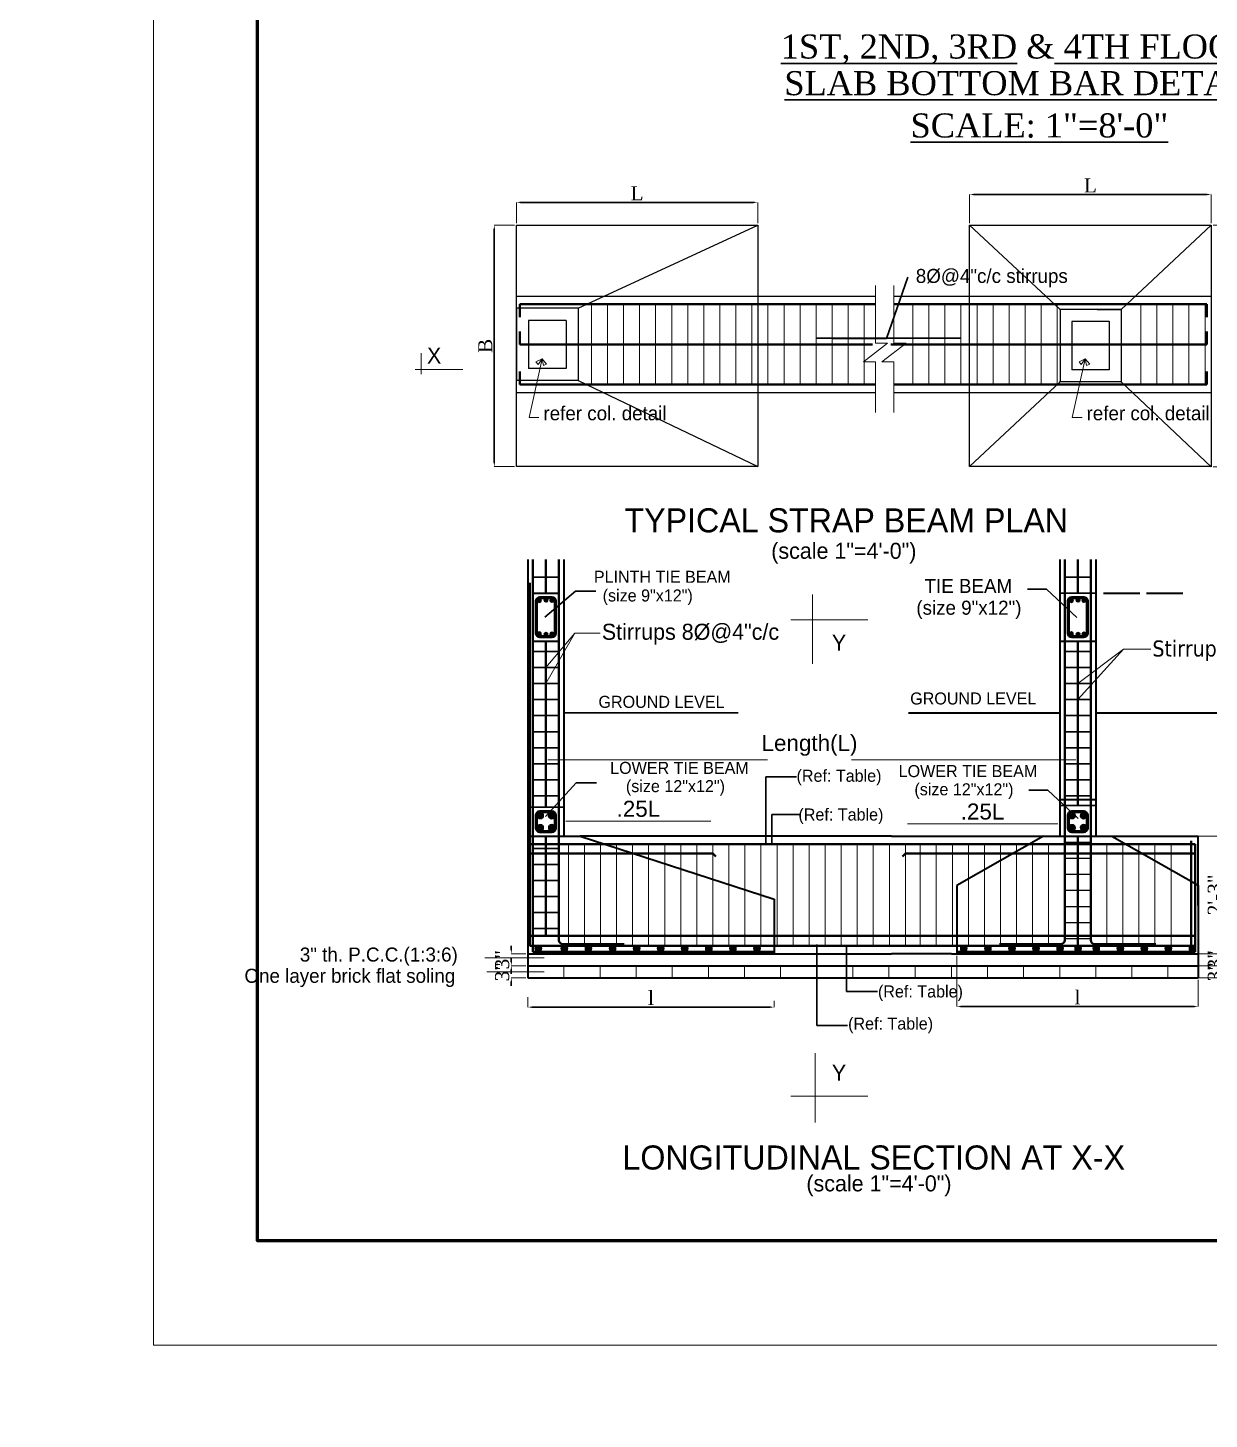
# Model space of a CAD drawing. Header units: inches. Extents: x -12071822 to 12321209, y -1222525 to 1319227.
# Drawn here: x 124303 to 124892, y 48039 to 48732 of the extents above; entities that cross this region are included whole.
import ezdxf
from ezdxf.enums import TextEntityAlignment as Align

# ---------------------------------------------------------------- set-up
doc = ezdxf.new("R2010")
doc.units = ezdxf.units.IN
doc.header["$MEASUREMENT"] = 0
doc.header["$PDMODE"] = 35
doc.linetypes.add('ACAD_ISO04W100', pattern=[30, 24, -3, 0, -3])
for name, color, linetype, lineweight in [('BORDER', 7, 'Continuous', 60), ('cl', 4, 'ACAD_ISO04W100', 15), ('DIM', 6, 'Continuous', 9), ('DIMENTION', 140, 'Continuous', 0), ('dimentions', 5, 'Continuous', 9), ('Hatch', 9, 'Continuous', 9), ('OUTLINE', 1, 'Continuous', 25), ('REINFORCEMENT', 2, 'Continuous', 40), ('TEXT', 255, 'Continuous', 35), ('tiles', 30, 'Continuous', 5), ('TXT', 114, 'Continuous', 13), ('WALL', 1, 'Continuous', 30), ('Window', 3, 'Continuous', 0), ('Windows', 151, 'Continuous', 15)]:
    doc.layers.add(name, color=color, linetype=linetype, lineweight=lineweight)
doc.layers.add('hatch2', color=1, linetype='Continuous')
doc.styles.add('CEN', font='GOTHIC.TTF')
doc.styles.add('ordinary', font='times.ttf')
doc.styles.add('S-111', font='tahoma.ttf', dxfattribs={"height": 8})
doc.styles.add('SEN', font='GOTHIC.TTF')
doc.styles.get("Standard").update_dxf_attribs({"font": 'arial.ttf'})
doc.styles.add('Text', font='GOTHIC.TTF', dxfattribs={"height": 6})
doc.styles.add('TEXT-4', font='times.ttf', dxfattribs={"height": 7})
doc.dimstyles.new('DIM-4', dxfattribs={"dimtxt": 4, "dimasz": 2, "dimexe": 0, "dimexo": 1, "dimgap": 1, "dimtad": 1, "dimdec": 0, "dimlfac": 0.5, "dimzin": 3, "dimdsep": 46, "dimlunit": 4, "dimtxsty": 'TEXT-4', "dimcen": 0.09, "dimadec": 0, "dimazin": 0, "dimtfac": 1, "dimtdec": 0, "dimtix": 1, "dimtofl": 0, "dimtmove": 2, "dimatfit": 2, "dimfxl": 1, "dimtolj": 1, "dimtzin": 0, "dimlwe": 5, "dimarcsym": 0})
doc.dimstyles.new('my dimension', dxfattribs={"dimtxt": 8, "dimasz": 1, "dimexe": 6, "dimexo": 12, "dimgap": 2, "dimtad": 1, "dimdec": 0, "dimrnd": 1.38778e-17, "dimzin": 4, "dimdsep": 46, "dimlunit": 3, "dimtxsty": 'Standard', "dimblk": 'ARROW', "dimcen": 0, "dimse1": 1, "dimse2": 1, "dimclrd": 256, "dimclre": 256, "dimclrt": 256, "dimadec": 5, "dimazin": 0, "dimtfac": 1, "dimtdec": 0, "dimtix": 1, "dimtmove": 2, "dimatfit": 1, "dimfxl": 1, "dimtolj": 1, "dimtzin": 0, "dimlwd": -1, "dimlwe": -1, "dimarcsym": 0})

# ---------------------------------------------------------------- blocks, each defined once
blk = doc.blocks.new('*D863')
at = {"layer": 'Defpoints', "color": 0, "transparency": 16777216}
for p in [(880178.66, -15199.21), (880298.93, -15211.21), (880178.66, -15225.57)]:
    blk.add_point(p, dxfattribs=at)
at = {"layer": 'DIM', "color": 0, "lineweight": 5, "transparency": 16777216}
for p, q in [((880178.66, -15200.21), (880178.66, -15225.57)), ((880298.93, -15212.21), (880298.93, -15225.57))]:
    blk.add_line(p, q, dxfattribs=at)
at = {"layer": 'DIM', "color": 0, "lineweight": -2, "transparency": 16777216}
blk.add_line((880296.93, -15225.57), (880180.66, -15225.57), dxfattribs=at)
at = {"layer": 'DIM', "color": 0, "transparency": 16777216}
for points in [[(880180.66, -15225.23), (880180.66, -15225.9), (880178.66, -15225.57)], [(880296.93, -15225.23), (880296.93, -15225.9), (880298.93, -15225.57)]]:
    blk.add_solid(points, dxfattribs=at)
at = {"layer": 'DIM', "color": 0, "transparency": 16777216, "insert": (880238.79, -15220.98), "char_height": 7, "attachment_point": 5, "style": 'TEXT-4'}
blk.add_mtext('\\A1;l', dxfattribs=at)
blk = doc.blocks.new('*D864')
at = {"layer": 'Defpoints', "color": 0, "transparency": 16777216}
for p in [(879964.8, -15219.83), (880087.6, -15221.67), (879964.8, -15225.84)]:
    blk.add_point(p, dxfattribs=at)
at = {"layer": 'DIM', "color": 0, "lineweight": 5, "transparency": 16777216}
for p, q in [((879964.8, -15220.83), (879964.8, -15225.84)), ((880087.6, -15222.67), (880087.6, -15225.84))]:
    blk.add_line(p, q, dxfattribs=at)
at = {"layer": 'DIM', "color": 0, "lineweight": -2, "transparency": 16777216}
blk.add_line((880085.6, -15225.84), (879966.8, -15225.84), dxfattribs=at)
at = {"layer": 'DIM', "color": 0, "transparency": 16777216}
for points in [[(879966.8, -15225.5), (879966.8, -15226.17), (879964.8, -15225.84)], [(880085.6, -15225.5), (880085.6, -15226.17), (880087.6, -15225.84)]]:
    blk.add_solid(points, dxfattribs=at)
at = {"layer": 'DIM', "color": 0, "transparency": 16777216, "insert": (880026.2, -15221.25), "char_height": 7, "attachment_point": 5, "style": 'TEXT-4'}
blk.add_mtext('\\A1;l', dxfattribs=at)
blk = doc.blocks.new('*D865')
at = {"layer": 'Defpoints', "color": 0, "transparency": 16777216}
for p in [(879956.56, -15199.21), (879964.8, -15199.21), (879964.8, -15205.21)]:
    blk.add_point(p, dxfattribs=at)
at = {"layer": 'DIM', "color": 0, "lineweight": -2, "transparency": 16777216}
for p, q in [((879956.56, -15197.21), (879956.56, -15195.21)), ((879956.56, -15207.21), (879956.56, -15209.21))]:
    blk.add_line(p, q, dxfattribs=at)
at = {"layer": 'DIM', "color": 0, "lineweight": 5, "transparency": 16777216}
for p, q in [((879963.8, -15199.21), (879956.56, -15199.21)), ((879963.8, -15205.21), (879956.56, -15205.21))]:
    blk.add_line(p, q, dxfattribs=at)
at = {"layer": 'DIM', "color": 0, "transparency": 16777216}
for points in [[(879956.23, -15197.21), (879956.9, -15197.21), (879956.56, -15199.21)], [(879956.23, -15207.21), (879956.9, -15207.21), (879956.56, -15205.21)]]:
    blk.add_solid(points, dxfattribs=at)
at = {"layer": 'DIM', "color": 0, "transparency": 16777216, "insert": (879952, -15202.21), "char_height": 7, "attachment_point": 5, "rotation": 90, "style": 'TEXT-4'}
blk.add_mtext('\\A1;3"', dxfattribs=at)
blk = doc.blocks.new('*D866')
at = {"layer": 'Defpoints', "color": 0, "transparency": 16777216}
for p in [(879956.56, -15205.21), (879964.8, -15205.21), (879964.8, -15211.21)]:
    blk.add_point(p, dxfattribs=at)
at = {"layer": 'DIM', "color": 0, "lineweight": -2, "transparency": 16777216}
for p, q in [((879956.56, -15203.21), (879956.56, -15201.21)), ((879956.56, -15213.21), (879956.56, -15215.21))]:
    blk.add_line(p, q, dxfattribs=at)
at = {"layer": 'DIM', "color": 0, "lineweight": 5, "transparency": 16777216}
for p, q in [((879963.8, -15205.21), (879956.56, -15205.21)), ((879963.8, -15211.21), (879956.56, -15211.21))]:
    blk.add_line(p, q, dxfattribs=at)
at = {"layer": 'DIM', "color": 0, "transparency": 16777216}
for points in [[(879956.23, -15203.21), (879956.9, -15203.21), (879956.56, -15205.21)], [(879956.23, -15213.21), (879956.9, -15213.21), (879956.56, -15211.21)]]:
    blk.add_solid(points, dxfattribs=at)
at = {"layer": 'DIM', "color": 0, "transparency": 16777216, "insert": (879952, -15208.21), "char_height": 7, "attachment_point": 5, "rotation": 90, "style": 'TEXT-4'}
blk.add_mtext('\\A1;3"', dxfattribs=at)
blk = doc.blocks.new('*D867')
at = {"layer": 'Defpoints', "color": 0, "transparency": 16777216}
for p in [(880297.95, -15140.6), (880311.85, -15140.6), (880297.95, -15199.21)]:
    blk.add_point(p, dxfattribs=at)
at = {"layer": 'DIM', "color": 0, "lineweight": 5, "transparency": 16777216}
for p, q in [((880298.95, -15140.6), (880311.85, -15140.6)), ((880298.95, -15199.21), (880311.85, -15199.21))]:
    blk.add_line(p, q, dxfattribs=at)
at = {"layer": 'DIM', "color": 0, "lineweight": -2, "transparency": 16777216}
blk.add_line((880311.85, -15197.21), (880311.85, -15142.6), dxfattribs=at)
at = {"layer": 'DIM', "color": 0, "transparency": 16777216}
for points in [[(880311.51, -15142.6), (880312.18, -15142.6), (880311.85, -15140.6)], [(880311.51, -15197.21), (880312.18, -15197.21), (880311.85, -15199.21)]]:
    blk.add_solid(points, dxfattribs=at)
at = {"layer": 'DIM', "color": 0, "transparency": 16777216, "insert": (880307.29, -15169.9), "char_height": 7, "attachment_point": 5, "rotation": 90, "style": 'TEXT-4'}
blk.add_mtext('\\A1;2\'-3"', dxfattribs=at)
blk = doc.blocks.new('*D868')
at = {"layer": 'Defpoints', "color": 0, "transparency": 16777216}
for p in [(880297.95, -15199.21), (880311.85, -15199.21), (880297.95, -15205.21)]:
    blk.add_point(p, dxfattribs=at)
at = {"layer": 'DIM', "color": 0, "lineweight": -2, "transparency": 16777216}
for p, q in [((880311.85, -15197.21), (880311.85, -15195.21)), ((880311.85, -15207.21), (880311.85, -15209.21))]:
    blk.add_line(p, q, dxfattribs=at)
at = {"layer": 'DIM', "color": 0, "lineweight": 5, "transparency": 16777216}
for p, q in [((880298.95, -15199.21), (880311.85, -15199.21)), ((880298.95, -15205.21), (880311.85, -15205.21))]:
    blk.add_line(p, q, dxfattribs=at)
at = {"layer": 'DIM', "color": 0, "transparency": 16777216}
for points in [[(880311.51, -15197.21), (880312.18, -15197.21), (880311.85, -15199.21)], [(880311.51, -15207.21), (880312.18, -15207.21), (880311.85, -15205.21)]]:
    blk.add_solid(points, dxfattribs=at)
at = {"layer": 'DIM', "color": 0, "transparency": 16777216, "insert": (880307.29, -15202.21), "char_height": 7, "attachment_point": 5, "rotation": 90, "style": 'TEXT-4'}
blk.add_mtext('\\A1;3"', dxfattribs=at)
blk = doc.blocks.new('*D869')
at = {"layer": 'Defpoints', "color": 0, "transparency": 16777216}
for p in [(880297.95, -15205.21), (880311.85, -15205.21), (880297.95, -15211.21)]:
    blk.add_point(p, dxfattribs=at)
at = {"layer": 'DIM', "color": 0, "lineweight": -2, "transparency": 16777216}
for p, q in [((880311.85, -15203.21), (880311.85, -15201.21)), ((880311.85, -15213.21), (880311.85, -15215.21))]:
    blk.add_line(p, q, dxfattribs=at)
at = {"layer": 'DIM', "color": 0, "lineweight": 5, "transparency": 16777216}
for p, q in [((880298.95, -15205.21), (880311.85, -15205.21)), ((880298.95, -15211.21), (880311.85, -15211.21))]:
    blk.add_line(p, q, dxfattribs=at)
at = {"layer": 'DIM', "color": 0, "transparency": 16777216}
for points in [[(880311.51, -15203.21), (880312.18, -15203.21), (880311.85, -15205.21)], [(880311.51, -15213.21), (880312.18, -15213.21), (880311.85, -15211.21)]]:
    blk.add_solid(points, dxfattribs=at)
at = {"layer": 'DIM', "color": 0, "transparency": 16777216, "insert": (880307.29, -15208.21), "char_height": 7, "attachment_point": 5, "rotation": 90, "style": 'TEXT-4'}
blk.add_mtext('\\A1;3"', dxfattribs=at)
blk = doc.blocks.new('ARROW')
at = {"layer": 'Hatch'}
h = blk.add_hatch(color=256, dxfattribs=at)
h.dxf.hatch_style = 1
h.paths.add_polyline_path([(12191115.76, -1270860.08), (12191485.38, -1270660.08), (12191115.76, -1270660.08)])
for p, q in [((12191115.76, -1270860.08), (12191115.76, -1270060.08)), ((12191015.76, -1270160.08), (12196382.95, -1270160.08)), ((12191485.38, -1270660.08), (12190746.15, -1270660.08)), ((12190746.15, -1270660.08), (12191115.76, -1270860.08)), ((12191485.38, -1270660.08), (12191115.76, -1270860.08))]:
    blk.add_line(p, q, dxfattribs=at)
blk = doc.blocks.new('*D860')
at = {"layer": 'Defpoints', "color": 0, "transparency": 16777216}
for p in [(880238.93, -15102.55), (879973.8, -15140.6), (880238.93, -15140.6)]:
    blk.add_point(p, dxfattribs=at)
at = {"layer": 'dimentions', "transparency": 16777216}
for p, q in [((879974.8, -15102.55), (880084.2, -15102.55)), ((880237.93, -15102.55), (880126.22, -15102.55))]:
    blk.add_line(p, q, dxfattribs=at)
at = {"layer": 'dimentions', "transparency": 16777216, "rotation": 180}
blk.add_blockref('ARROW', (879973.8, -15102.55), dxfattribs=at)
at = {"layer": 'dimentions', "transparency": 16777216}
blk.add_blockref('ARROW', (880238.93, -15102.55), dxfattribs=at)
at = {"layer": 'dimentions', "transparency": 16777216, "insert": (880105.21, -15095.37), "char_height": 8, "attachment_point": 5}
blk.add_mtext('\\A1;Length(L)', dxfattribs=at)
blk = doc.blocks.new('*D861')
at = {"layer": 'cl', "linetype": 'Continuous', "transparency": 16777216}
blk.add_line((879983.8, -15133.1), (880056.02, -15133.1), dxfattribs=at)
at = {"layer": 'Defpoints', "color": 0, "linetype": 'Continuous', "transparency": 16777216}
for p in [(880057.02, -15133.1), (879982.8, -15140.6), (880057.02, -15149.27)]:
    blk.add_point(p, dxfattribs=at)
at = {"layer": 'cl', "linetype": 'Continuous', "transparency": 16777216, "rotation": 180}
blk.add_blockref('ARROW', (879982.8, -15133.1), dxfattribs=at)
at = {"layer": 'cl', "linetype": 'Continuous', "transparency": 16777216}
blk.add_blockref('ARROW', (880057.02, -15133.1), dxfattribs=at)
at = {"layer": 'cl', "linetype": 'Continuous', "lineweight": 30, "transparency": 16777216, "insert": (880019.91, -15127.02), "char_height": 8, "attachment_point": 5}
blk.add_mtext('\\A1;.25L', dxfattribs=at)
blk = doc.blocks.new('*D862')
at = {"layer": 'cl', "linetype": 'Continuous', "transparency": 16777216}
blk.add_line((880154.02, -15134.48), (880228.93, -15134.48), dxfattribs=at)
at = {"layer": 'Defpoints', "color": 0, "linetype": 'Continuous', "transparency": 16777216}
for p in [(880229.93, -15134.48), (880229.93, -15140.6), (880153.02, -15149.27)]:
    blk.add_point(p, dxfattribs=at)
at = {"layer": 'cl', "linetype": 'Continuous', "transparency": 16777216, "rotation": 180}
blk.add_blockref('ARROW', (880153.02, -15134.48), dxfattribs=at)
at = {"layer": 'cl', "linetype": 'Continuous', "transparency": 16777216}
blk.add_blockref('ARROW', (880229.93, -15134.48), dxfattribs=at)
at = {"layer": 'cl', "linetype": 'Continuous', "lineweight": 30, "transparency": 16777216, "insert": (880191.47, -15128.4), "char_height": 8, "attachment_point": 5}
blk.add_mtext('\\A1;.25L', dxfattribs=at)
blk = doc.blocks.new('*D709')
at = {"layer": 'Defpoints', "color": 0, "lineweight": 30, "transparency": 16777216}
for p in [(880275.83, -14779.13), (880275.83, -14794.4), (880396.31, -14794.4)]:
    blk.add_point(p, dxfattribs=at)
at = {"layer": 'DIM', "color": 0, "lineweight": 5, "transparency": 16777216}
for p, q in [((880275.83, -14793.4), (880275.83, -14779.13)), ((880396.31, -14793.4), (880396.31, -14779.13))]:
    blk.add_line(p, q, dxfattribs=at)
at = {"layer": 'DIM', "color": 0, "lineweight": -2, "transparency": 16777216}
blk.add_line((880394.31, -14779.13), (880277.83, -14779.13), dxfattribs=at)
at = {"layer": 'DIM', "color": 0, "lineweight": 30, "transparency": 16777216}
for points in [[(880277.83, -14778.8), (880277.83, -14779.46), (880275.83, -14779.13)], [(880394.31, -14778.8), (880394.31, -14779.46), (880396.31, -14779.13)]]:
    blk.add_solid(points, dxfattribs=at)
at = {"layer": 'DIM', "color": 0, "transparency": 16777216, "insert": (880336.07, -14774.63), "char_height": 7, "attachment_point": 5, "style": 'TEXT-4'}
blk.add_mtext('\\A1;L', dxfattribs=at)
blk = doc.blocks.new('*D710')
at = {"layer": 'Defpoints', "color": 0, "lineweight": 30, "transparency": 16777216}
for p in [(880396.31, -14794.4), (880396.31, -14914.82), (880412.62, -14914.82)]:
    blk.add_point(p, dxfattribs=at)
at = {"layer": 'DIM', "color": 0, "lineweight": 5, "transparency": 16777216}
for p, q in [((880397.31, -14794.4), (880412.62, -14794.4)), ((880397.31, -14914.82), (880412.62, -14914.82))]:
    blk.add_line(p, q, dxfattribs=at)
at = {"layer": 'DIM', "color": 0, "lineweight": -2, "transparency": 16777216}
blk.add_line((880412.62, -14796.4), (880412.62, -14912.82), dxfattribs=at)
at = {"layer": 'DIM', "color": 0, "lineweight": 30, "transparency": 16777216}
for points in [[(880412.29, -14796.4), (880412.95, -14796.4), (880412.62, -14794.4)], [(880412.29, -14912.82), (880412.95, -14912.82), (880412.62, -14914.82)]]:
    blk.add_solid(points, dxfattribs=at)
at = {"layer": 'DIM', "color": 0, "transparency": 16777216, "insert": (880408.12, -14854.61), "char_height": 7, "attachment_point": 5, "rotation": 90, "style": 'TEXT-4'}
blk.add_mtext('\\A1;B', dxfattribs=at)
blk = doc.blocks.new('*D711')
at = {"layer": 'Defpoints', "color": 0, "lineweight": 30, "transparency": 16777216}
for p in [(880049.97, -14783.06), (880049.97, -14794.4), (880170.19, -14794.4)]:
    blk.add_point(p, dxfattribs=at)
at = {"layer": 'DIM', "color": 0, "lineweight": 5, "transparency": 16777216}
for p, q in [((880049.97, -14793.4), (880049.97, -14783.06)), ((880170.19, -14793.4), (880170.19, -14783.06))]:
    blk.add_line(p, q, dxfattribs=at)
at = {"layer": 'DIM', "color": 0, "lineweight": -2, "transparency": 16777216}
blk.add_line((880168.19, -14783.06), (880051.97, -14783.06), dxfattribs=at)
at = {"layer": 'DIM', "color": 0, "lineweight": 30, "transparency": 16777216}
for points in [[(880051.97, -14782.73), (880051.97, -14783.4), (880049.97, -14783.06)], [(880168.19, -14782.73), (880168.19, -14783.4), (880170.19, -14783.06)]]:
    blk.add_solid(points, dxfattribs=at)
at = {"layer": 'DIM', "color": 0, "transparency": 16777216, "insert": (880110.08, -14778.56), "char_height": 7, "attachment_point": 5, "style": 'TEXT-4'}
blk.add_mtext('\\A1;L', dxfattribs=at)
blk = doc.blocks.new('*D712')
at = {"layer": 'Defpoints', "color": 0, "lineweight": 30, "transparency": 16777216}
for p in [(880049.97, -14794.4), (880038.89, -14914.8), (880049.97, -14914.8)]:
    blk.add_point(p, dxfattribs=at)
at = {"layer": 'DIM', "color": 0, "lineweight": 5, "transparency": 16777216}
for p, q in [((880048.97, -14794.4), (880038.89, -14794.4)), ((880048.97, -14914.8), (880038.89, -14914.8))]:
    blk.add_line(p, q, dxfattribs=at)
at = {"layer": 'DIM', "color": 0, "lineweight": -2, "transparency": 16777216}
blk.add_line((880038.89, -14796.4), (880038.89, -14912.8), dxfattribs=at)
at = {"layer": 'DIM', "color": 0, "lineweight": 30, "transparency": 16777216}
for points in [[(880038.56, -14796.4), (880039.22, -14796.4), (880038.89, -14794.4)], [(880038.56, -14912.8), (880039.22, -14912.8), (880038.89, -14914.8)]]:
    blk.add_solid(points, dxfattribs=at)
at = {"layer": 'DIM', "color": 0, "transparency": 16777216, "insert": (880034.39, -14854.6), "char_height": 7, "attachment_point": 5, "rotation": 90, "style": 'TEXT-4'}
blk.add_mtext('\\A1;B', dxfattribs=at)
blk = doc.blocks.new('REIURETT')
at = {"layer": 'DIMENTION'}
for points in [[(879972.47, -15130.4, 1), (879969.47, -15130.4, 1)], [(879975.16, -15130.44, 1), (879978.16, -15130.44, 1)], [(880237.59, -15130.4, 1), (880234.59, -15130.4, 1)], [(880240.29, -15130.44, 1), (880243.29, -15130.44, 1)], [(879969.47, -15136.42, 1), (879972.47, -15136.42, 1)], [(879975.22, -15136.35, 1), (879978.22, -15136.35, 1)], [(880234.59, -15136.42, 1), (880237.59, -15136.42, 1)], [(880240.34, -15136.35, 1), (880243.34, -15136.35, 1)], [(879968.52, -15196.73, 1), (879971.52, -15196.73, 1)], [(879981.52, -15196.73, 1), (879984.52, -15196.73, 1)], [(879993.52, -15196.73, 1), (879996.52, -15196.73, 1)], [(880008.56, -15196.69, 0.339525), (880007.42, -15195.21), (880006.62, -15195.21, 0.339525), (880005.48, -15196.69, 0.359682), (880006.73, -15198.21), (880007.31, -15198.21, 0.359682)], [(880020.56, -15196.69, 0.339525), (880019.42, -15195.21), (880018.62, -15195.21, 0.339525), (880017.48, -15196.69, 0.359682), (880018.73, -15198.21), (880019.31, -15198.21, 0.359682)], [(880032.56, -15196.69, 0.339525), (880031.42, -15195.21), (880030.62, -15195.21, 0.339525), (880029.48, -15196.69, 0.359682), (880030.73, -15198.21), (880031.31, -15198.21, 0.359682)], [(880044.56, -15196.69, 0.339525), (880043.42, -15195.21), (880042.62, -15195.21, 0.339525), (880041.48, -15196.69, 0.359682), (880042.73, -15198.21), (880043.31, -15198.21, 0.359682)], [(880056.56, -15196.69, 0.339525), (880055.42, -15195.21), (880054.62, -15195.21, 0.339525), (880053.48, -15196.69, 0.359682), (880054.73, -15198.21), (880055.31, -15198.21, 0.359682)], [(880068.56, -15196.69, 0.339525), (880067.42, -15195.21), (880066.62, -15195.21, 0.339525), (880065.48, -15196.69, 0.359682), (880066.73, -15198.21), (880067.31, -15198.21, 0.359682)], [(880080.56, -15196.69, 0.339525), (880079.42, -15195.21), (880078.62, -15195.21, 0.339525), (880077.48, -15196.69, 0.359682), (880078.73, -15198.21), (880079.31, -15198.21, 0.359682)], [(880183.68, -15196.69, 0.339525), (880182.54, -15195.21), (880181.74, -15195.21, 0.339525), (880180.6, -15196.69, 0.359682), (880181.85, -15198.21), (880182.43, -15198.21, 0.359682)], [(880195.68, -15196.69, 0.339525), (880194.54, -15195.21), (880193.74, -15195.21, 0.339525), (880192.6, -15196.69, 0.359682), (880193.85, -15198.21), (880194.43, -15198.21, 0.359682)], [(880207.68, -15196.69, 0.339525), (880206.54, -15195.21), (880205.74, -15195.21, 0.339525), (880204.6, -15196.69, 0.359682), (880205.85, -15198.21), (880206.43, -15198.21, 0.359682)], [(880219.68, -15196.69, 0.339525), (880218.54, -15195.21), (880217.74, -15195.21, 0.339525), (880216.6, -15196.69, 0.359682), (880217.85, -15198.21), (880218.43, -15198.21, 0.359682)], [(880231.68, -15196.69, 0.339525), (880230.54, -15195.21), (880229.74, -15195.21, 0.339525), (880228.6, -15196.69, 0.359682), (880229.85, -15198.21), (880230.43, -15198.21, 0.359682)], [(880240.68, -15196.69, 0.339525), (880239.54, -15195.21), (880238.74, -15195.21, 0.339525), (880237.6, -15196.69, 0.359682), (880238.85, -15198.21), (880239.43, -15198.21, 0.359682)], [(880249.68, -15196.69, 0.339525), (880248.54, -15195.21), (880247.74, -15195.21, 0.339525), (880246.6, -15196.69, 0.359682), (880247.85, -15198.21), (880248.43, -15198.21, 0.359682)], [(880261.68, -15196.69, 0.339525), (880260.54, -15195.21), (880259.74, -15195.21, 0.339525), (880258.6, -15196.69, 0.359682), (880259.85, -15198.21), (880260.43, -15198.21, 0.359682)], [(880273.68, -15196.69, 0.339525), (880272.54, -15195.21), (880271.74, -15195.21, 0.339525), (880270.6, -15196.69, 0.359682), (880271.85, -15198.21), (880272.43, -15198.21, 0.359682)], [(880285.68, -15196.69, 0.339525), (880284.54, -15195.21), (880283.74, -15195.21, 0.339525), (880282.6, -15196.69, 0.359682), (880283.85, -15198.21), (880284.43, -15198.21, 0.359682)], [(880297.68, -15196.69, 0.339525), (880296.54, -15195.21), (880295.74, -15195.21, 0.339525), (880294.6, -15196.69, 0.359682), (880295.85, -15198.21), (880296.43, -15198.21, 0.359682)]]:
    blk.add_hatch(color=256, dxfattribs=at).paths.add_polyline_path(points)
at = {"layer": 'dimentions'}
for points in [[(879974.75, -15022.94, 1), (879972.95, -15022.94, 1)], [(879977.69, -15023.1, 1), (879975.89, -15023.1, 1)], [(880240, -15022.94, 1), (880238.2, -15022.94, 1)], [(880242.94, -15023.1, 1), (880241.14, -15023.1, 1)], [(879971.42, -15023.23, 1), (879969.62, -15023.23, 1)], [(880236.67, -15023.23, 1), (880234.87, -15023.23, 1)], [(879971.42, -15039.71, -1), (879969.62, -15039.71, -1)], [(879974.75, -15040.01, -1), (879972.95, -15040.01, -1)], [(879977.69, -15039.85, -1), (879975.89, -15039.85, -1)], [(880236.67, -15039.71, -1), (880234.87, -15039.71, -1)], [(880240, -15040.01, -1), (880238.2, -15040.01, -1)], [(880242.94, -15039.85, -1), (880241.14, -15039.85, -1)]]:
    blk.add_hatch(color=256, dxfattribs=at).paths.add_polyline_path(points)
at = {"layer": 'DIM'}
for p, q in [((880106.74, -15054.66), (880106.74, -15020.09)), ((880095.85, -15032.82), (880134.35, -15032.82)), ((879973.8, -15064.55), (879988.3, -15039.47)), ((879973.8, -15056.55), (879988.3, -15039.47)), ((880000.84, -15039.47), (879988.3, -15039.47)), ((880238.93, -15072.55), (880261.81, -15047.47)), ((880238.93, -15064.55), (880261.81, -15047.47)), ((880275.3, -15047.47), (880261.81, -15047.47)), ((879943.41, -15201.25), (879972.92, -15201.25)), ((879944.27, -15208.21), (879972.92, -15208.21)), ((880107.96, -15248.73), (880107.96, -15283.3)), ((880095.85, -15270.27), (880134.35, -15270.27))]:
    blk.add_line(p, q, dxfattribs=at)
at = {"layer": 'DIM', "color": 1}
for p, q in [((879982.8, -15205.21), (879982.8, -15211.21)), ((880000.8, -15205.21), (880000.8, -15211.21)), ((880018.8, -15205.21), (880018.8, -15211.21)), ((880036.8, -15205.21), (880036.8, -15211.21)), ((880054.8, -15205.21), (880054.8, -15211.21)), ((880072.8, -15205.21), (880072.8, -15211.21)), ((880090.8, -15205.21), (880090.8, -15211.21)), ((880108.8, -15205.21), (880108.8, -15211.21)), ((880126.8, -15205.21), (880126.8, -15211.21)), ((880144.8, -15205.21), (880144.8, -15211.21)), ((880157.93, -15205.21), (880157.93, -15211.21)), ((880175.93, -15205.21), (880175.93, -15211.21)), ((880193.93, -15205.21), (880193.93, -15211.21)), ((880211.93, -15205.21), (880211.93, -15211.21)), ((880229.93, -15205.21), (880229.93, -15211.21)), ((880247.93, -15205.21), (880247.93, -15211.21)), ((880265.93, -15205.21), (880265.93, -15211.21)), ((880283.93, -15205.21), (880283.93, -15211.21))]:
    blk.add_line(p, q, dxfattribs=at)
at = {"layer": 'dimentions'}
blk.add_line((880226.99, -15140.6), (880250.99, -15140.6), dxfattribs=at)
at = {"layer": 'OUTLINE', "lineweight": -2}
for p, q in [((879967.3, -15011.47), (879980.3, -15011.47)), ((880232.43, -15011.47), (880245.43, -15011.47)), ((879967.3, -15048.55), (879980.3, -15048.55)), ((880232.43, -15048.55), (880245.43, -15048.55)), ((879967.3, -15056.55), (879980.3, -15056.55)), ((879967.3, -15056.55), (879980.3, -15056.55)), ((880232.43, -15056.55), (880245.43, -15056.55)), ((880232.43, -15056.55), (880245.43, -15056.55)), ((879967.3, -15064.55), (879980.3, -15064.55)), ((880232.43, -15064.55), (880245.43, -15064.55)), ((879967.3, -15072.55), (879980.3, -15072.55)), ((880232.43, -15072.55), (880245.43, -15072.55)), ((879967.3, -15080.55), (879980.3, -15080.55)), ((880232.43, -15080.55), (880245.43, -15080.55)), ((879967.3, -15088.55), (879980.3, -15088.55)), ((880232.43, -15088.55), (880245.43, -15088.55)), ((879967.3, -15096.55), (879980.3, -15096.55)), ((880232.43, -15096.55), (880245.43, -15096.55)), ((879967.3, -15104.55), (879980.3, -15104.55)), ((880232.43, -15104.55), (880245.43, -15104.55)), ((879967.3, -15112.55), (879980.3, -15112.55)), ((880232.43, -15112.55), (880245.43, -15112.55)), ((879967.3, -15120.55), (879980.3, -15120.55)), ((880232.43, -15120.55), (880245.43, -15120.55)), ((879967.3, -15146.73), (879980.3, -15146.73)), ((879967.3, -15154.73), (879980.3, -15154.73)), ((879967.3, -15162.73), (879980.3, -15162.73)), ((879967.3, -15170.73), (879980.3, -15170.73)), ((879967.3, -15178.73), (879980.3, -15178.73)), ((879967.3, -15186.73), (879980.3, -15186.73))]:
    blk.add_line(p, q, dxfattribs=at)
at = {"layer": 'OUTLINE'}
for p, q in [((880232.43, -15143.62), (880245.43, -15143.62)), ((880232.43, -15143.62), (880245.43, -15143.62)), ((880232.43, -15151.62), (880245.43, -15151.62)), ((880232.43, -15159.62), (880245.43, -15159.62)), ((880232.43, -15167.62), (880245.43, -15167.62)), ((880232.43, -15175.62), (880245.43, -15175.62)), ((880232.43, -15183.62), (880245.43, -15183.62)), ((880232.43, -15191.62), (880245.43, -15191.62))]:
    blk.add_line(p, q, dxfattribs=at)
at = {"layer": 'REINFORCEMENT', "color": 7}
for p, q in [((879967.3, -15002.64), (879967.3, -15127.47)), ((879973.8, -15002.64), (879973.8, -15019.47)), ((879980.3, -15002.64), (879980.3, -15127.47)), ((880232.43, -15002.64), (880232.43, -15043.47)), ((880238.93, -15002.64), (880238.93, -15019.47)), ((880245.43, -15002.64), (880245.43, -15043.47)), ((879965.8, -15014.37), (879965.8, -15195.21)), ((879970.8, -15021.47), (879976.8, -15021.47)), ((879971.3, -15021.97), (879976.3, -15021.97)), ((880235.93, -15021.47), (880241.93, -15021.47)), ((880236.43, -15021.97), (880241.43, -15021.97)), ((879968.8, -15023.47), (879968.8, -15039.47)), ((879969.3, -15023.97), (879969.3, -15038.97)), ((879978.3, -15023.97), (879978.3, -15038.97)), ((879978.8, -15023.47), (879978.8, -15039.47)), ((880233.93, -15023.47), (880233.93, -15039.47)), ((880234.43, -15023.97), (880234.43, -15038.97)), ((880243.43, -15023.97), (880243.43, -15038.97)), ((880243.93, -15023.47), (880243.93, -15039.47)), ((879970.8, -15041.47), (879976.8, -15041.47)), ((879971.3, -15040.97), (879976.3, -15040.97)), ((880235.93, -15041.47), (880241.93, -15041.47)), ((880236.43, -15040.97), (880241.43, -15040.97)), ((879973.8, -15043.47), (879973.8, -15126.19)), ((880232.43, -15043.47), (880232.43, -15127.47)), ((880238.93, -15043.47), (880238.93, -15125.42)), ((880245.43, -15043.47), (880245.43, -15127.47)), ((879967.3, -15127.47), (879967.3, -15198.21)), ((879968.8, -15130.19), (879968.8, -15136.6)), ((879969.3, -15130.69), (879969.3, -15136.1)), ((879970.8, -15128.19), (879976.8, -15128.19)), ((879971.3, -15128.69), (879976.3, -15128.69)), ((879978.3, -15130.69), (879978.3, -15136.1)), ((879978.8, -15130.19), (879978.8, -15136.6)), ((879980.3, -15127.47), (879980.3, -15192.46)), ((880232.43, -15127.47), (880232.43, -15192.46)), ((880233.93, -15130.19), (880233.93, -15136.6)), ((880234.43, -15130.69), (880234.43, -15136.1)), ((880235.93, -15128.19), (880241.93, -15128.19)), ((880236.43, -15128.69), (880241.43, -15128.69)), ((880243.43, -15130.69), (880243.43, -15136.1)), ((880243.93, -15130.19), (880243.93, -15136.6)), ((880245.43, -15127.47), (880245.43, -15192.46)), ((879970.8, -15138.6), (879976.8, -15138.6)), ((879971.3, -15138.1), (879976.3, -15138.1)), ((880235.93, -15138.6), (880241.93, -15138.6)), ((880236.43, -15138.1), (880241.43, -15138.1)), ((880146.16, -15144.6), (879965.8, -15144.6)), ((879973.8, -15140.6), (879973.8, -15190.3)), ((880297.43, -15144.6), (880146.16, -15144.6)), ((880238.99, -15140.6), (880238.93, -15195.21)), ((880295.43, -15143.02), (880295.43, -15195.21)), ((880297.43, -15144.6), (880297.43, -15195.21)), ((880057.02, -15149.27), (879965.8, -15149.27)), ((880057.02, -15149.27), (880058.44, -15150.68)), ((880153.02, -15149.27), (880151.61, -15150.68)), ((880297.43, -15149.27), (880153.02, -15149.27)), ((880057.02, -15190.3), (879965.8, -15190.3)), ((880146.16, -15195.21), (879965.8, -15195.21)), ((879982.3, -15194.46), (880012.8, -15194.46)), ((880297.43, -15190.3), (880057.02, -15190.3)), ((880297.43, -15195.21), (880146.16, -15195.21)), ((880199.93, -15194.46), (880230.43, -15194.46)), ((880247.43, -15194.46), (880277.93, -15194.46)), ((880297.5, -15192.21), (880297.5, -15198.21)), ((879967.3, -15198.21), (880087.6, -15198.21)), ((880178.66, -15198.21), (880297.43, -15198.21))]:
    blk.add_line(p, q, dxfattribs=at)
for centre, radius, start, end in [((879970.89, -15023.56), 2.09, 92.37709, 177.62291), ((879971.22, -15023.89), 1.92, 87.43861, 182.56139), ((879976.3, -15023.97), 2, 0, 90), ((879976.8, -15023.47), 2, 0, 90), ((880235.93, -15023.47), 2, 90, 180), ((880236.43, -15023.97), 2, 90, 180), ((880241.43, -15023.97), 2, 0, 90), ((880241.93, -15023.47), 2, 0, 90), ((879970.8, -15039.47), 2, 180, 270), ((879971.3, -15038.97), 2, 180, 270), ((879976.3, -15038.97), 2, 270, 0), ((879976.8, -15039.47), 2, 270, 0), ((880235.93, -15039.47), 2, 180, 270), ((880236.43, -15038.97), 2, 180, 270), ((880241.43, -15038.97), 2, 270, 0), ((880241.93, -15039.47), 2, 270, 0), ((879970.8, -15130.19), 2, 90, 180), ((879971.3, -15130.69), 2, 90, 180), ((879976.3, -15130.69), 2, 0, 90), ((879976.8, -15130.19), 2, 0, 90), ((880235.93, -15130.19), 2, 90, 180), ((880236.43, -15130.69), 2, 90, 180), ((880241.43, -15130.69), 2, 0, 90), ((880241.93, -15130.19), 2, 0, 90), ((879970.8, -15136.6), 2, 180, 270), ((879971.3, -15136.1), 2, 180, 270), ((879976.3, -15136.1), 2, 270, 0), ((879976.8, -15136.6), 2, 270, 0), ((880235.93, -15136.6), 2, 180, 270), ((880236.43, -15136.1), 2, 180, 270), ((880241.43, -15136.1), 2, 270, 0), ((880241.93, -15136.6), 2, 270, 0), ((879982.3, -15192.46), 2, 180, 270), ((880230.43, -15192.46), 2, 270, 0), ((880247.43, -15192.46), 2, 180, 270)]:
    blk.add_arc(centre, radius, start, end, dxfattribs=at)
at = {"layer": 'TEXT'}
for p, q in [((879964.8, -15002.64), (879964.8, -15211.21)), ((879982.8, -15002.64), (879982.8, -15140.6)), ((880229.93, -15002.64), (880229.93, -15140.6)), ((880247.93, -15002.64), (880247.93, -15140.6)), ((879966.8, -15019.47), (879980.8, -15019.47)), ((880251.82, -15019.47), (880269.82, -15019.47)), ((880273.25, -15019.47), (880291.25, -15019.47)), ((879966.8, -15043.47), (879980.8, -15043.47)), ((880229.93, -15043.47), (880247.93, -15043.47)), ((880154.61, -15079.21), (880229.93, -15079.21)), ((880247.93, -15079.21), (880329.3, -15079.21)), ((880229.93, -15122.4), (880247.93, -15122.4)), ((879964.8, -15140.6), (879982.8, -15140.6)), ((879982.8, -15140.6), (879990.8, -15140.6)), ((880146.16, -15140.6), (879990.8, -15140.6)), ((879990.8, -15140.6), (880087.6, -15172.07)), ((880146.16, -15140.6), (880298.93, -15140.6)), ((880221.93, -15140.6), (880178.66, -15165.21)), ((880229.93, -15140.6), (880247.93, -15140.6)), ((880255.93, -15140.6), (880298.93, -15165.05)), ((880298.93, -15175.21), (880298.93, -15140.6)), ((880178.66, -15165.21), (880178.66, -15199.21)), ((880298.93, -15165.21), (880298.93, -15211.21)), ((880087.6, -15172.07), (880087.6, -15199.21)), ((879964.8, -15199.21), (880090.8, -15199.21)), ((880090.8, -15199.21), (880146.16, -15199.21)), ((880175.93, -15199.21), (880146.16, -15199.21)), ((880175.93, -15199.21), (880298.93, -15199.21)), ((879964.8, -15205.21), (880146.16, -15205.21)), ((879964.8, -15205.21), (879964.8, -15211.21)), ((880146.16, -15205.21), (880298.93, -15205.21)), ((879964.8, -15211.21), (880146.16, -15211.21)), ((880146.16, -15211.21), (880298.93, -15211.21))]:
    blk.add_line(p, q, dxfattribs=at)
at = {"layer": 'tiles'}
for p, q in [((879985.02, -15195.21), (879985.02, -15144.6)), ((879993.02, -15195.21), (879993.02, -15144.6)), ((880001.02, -15195.21), (880001.02, -15144.6)), ((880009.02, -15195.21), (880009.02, -15144.6)), ((880017.02, -15195.21), (880017.02, -15144.6)), ((880025.02, -15195.21), (880025.02, -15144.6)), ((880033.02, -15195.21), (880033.02, -15144.6)), ((880041.02, -15195.21), (880041.02, -15144.6)), ((880049.02, -15195.21), (880049.02, -15144.6)), ((880057.02, -15195.21), (880057.02, -15144.6)), ((880065.02, -15195.21), (880065.02, -15144.6)), ((880073.02, -15195.21), (880073.02, -15144.6)), ((880081.02, -15195.21), (880081.02, -15144.6)), ((880089.02, -15195.21), (880089.02, -15144.6)), ((880097.02, -15195.21), (880097.02, -15144.6)), ((880105.02, -15195.21), (880105.02, -15144.6)), ((880113.02, -15195.21), (880113.02, -15144.6)), ((880121.02, -15195.21), (880121.02, -15144.6)), ((880129.02, -15195.21), (880129.02, -15144.6)), ((880137.02, -15195.21), (880137.02, -15144.6)), ((880145.02, -15195.21), (880145.02, -15144.6)), ((880153.02, -15195.21), (880153.02, -15144.6)), ((880160.43, -15195.21), (880160.43, -15144.6)), ((880160.43, -15195.21), (880160.43, -15144.6)), ((880168.43, -15195.21), (880168.43, -15144.6)), ((880176.43, -15195.21), (880176.43, -15144.6)), ((880184.43, -15195.21), (880184.43, -15144.6)), ((880192.43, -15195.21), (880192.43, -15144.6)), ((880200.43, -15195.21), (880200.43, -15144.6)), ((880208.43, -15195.21), (880208.43, -15144.6)), ((880216.43, -15195.21), (880216.43, -15144.6)), ((880224.43, -15195.21), (880224.43, -15144.6)), ((880253.43, -15195.21), (880253.43, -15144.6)), ((880261.43, -15195.21), (880261.43, -15144.6)), ((880269.43, -15195.21), (880269.43, -15144.6)), ((880277.43, -15195.21), (880277.43, -15144.6)), ((880285.43, -15195.21), (880285.43, -15144.6))]:
    blk.add_line(p, q, dxfattribs=at)
at = {"layer": 'TXT', "lineweight": 30}
blk.add_line((879982.8, -15079.21), (880069.67, -15079.21), dxfattribs=at)
at = {"layer": 'WALL', "lineweight": -2}
for p, q in [((879966.8, -15019.47), (879980.8, -15019.47)), ((880229.93, -15019.47), (880247.93, -15019.47)), ((879966.8, -15043.47), (879980.8, -15043.47)), ((880229.93, -15043.47), (880247.93, -15043.47)), ((879964.8, -15126.19), (879982.8, -15126.19)), ((880229.93, -15125.42), (880247.93, -15125.42)), ((879964.8, -15140.6), (880255.93, -15140.6)), ((879964.8, -15140.6), (879982.8, -15140.6)), ((880229.93, -15140.6), (880247.93, -15140.6))]:
    blk.add_line(p, q, dxfattribs=at)
for centre, radius in [((879973.85, -15022.94), 0.9), ((879976.79, -15023.1), 0.9), ((880239.1, -15022.94), 0.9), ((880242.04, -15023.1), 0.9), ((879970.52, -15023.23), 0.9), ((880235.77, -15023.23), 0.9), ((879970.52, -15039.71), 0.9), ((879973.85, -15040.01), 0.9), ((879976.79, -15039.85), 0.9), ((880235.77, -15039.71), 0.9), ((880239.1, -15040.01), 0.9), ((880242.04, -15039.85), 0.9), ((879970.97, -15130.4), 1.5), ((879976.66, -15130.44), 1.5), ((880236.09, -15130.4), 1.5), ((880241.79, -15130.44), 1.5), ((879970.97, -15136.42), 1.5), ((879976.72, -15136.35), 1.5), ((880236.09, -15136.42), 1.5), ((880241.84, -15136.35), 1.5), ((879970.02, -15196.69), 1.54), ((879983.02, -15196.69), 1.54), ((879995.02, -15196.69), 1.54), ((880007.02, -15196.69), 1.54), ((880019.02, -15196.69), 1.54), ((880031.02, -15196.69), 1.54), ((880043.02, -15196.69), 1.54), ((880055.02, -15196.69), 1.54), ((880067.02, -15196.69), 1.54), ((880079.02, -15196.69), 1.54), ((880182.14, -15196.69), 1.54), ((880194.14, -15196.69), 1.54), ((880206.14, -15196.69), 1.54), ((880218.14, -15196.69), 1.54), ((880230.14, -15196.69), 1.54), ((880239.14, -15196.69), 1.54), ((880248.14, -15196.69), 1.54), ((880260.14, -15196.69), 1.54), ((880272.14, -15196.69), 1.54), ((880284.14, -15196.69), 1.54), ((880296.14, -15196.69), 1.54)]:
    blk.add_circle(centre, radius, dxfattribs=at)
at = {"layer": 'TEXT', "ltscale": 0.5, "style": 'CEN'}
for s, p in [('PLINTH TIE BEAM', (879997.7, -15014.34)), ('(size 9"x12")', (880002.09, -15023.64)), ('GROUND LEVEL', (880000, -15076.67)), ('LOWER TIE BEAM', (880005.83, -15109.59)), ('LOWER TIE BEAM', (880149.66, -15111.19)), ('(size 12"x12")', (880013.68, -15118.67)), ('(size 12"x12")', (880157.51, -15120.26))]:
    blk.add_text(s, height=6, dxfattribs=at).set_placement(p)
at = {"layer": 'TEXT'}
for s, height, style, p in [('TIE BEAM', 7, 'Text', (880162.56, -15019.42)), ('(size 9"x12")', 7, 'Text', (880158.47, -15030.24)), ('Stirrups 8%%C@4"c/c', 8, 'Text', (880001.69, -15042.73)), ('Y', 8, 'Text', (880116.36, -15048.17)), ('GROUND LEVEL', 6, 'Text', (880155.41, -15074.99)), ('(Ref: Table)', 6, 'SEN', (880098.74, -15113.51)), ('(Ref: Table)', 6, 'SEN', (880099.7, -15132.83)), ('3" th. P.C.C.(1:3:6) ', 7, 'Text', (879851.12, -15203.13)), ('One layer brick flat soling', 7, 'Text', (879823.52, -15213.72)), ('(Ref: Table)', 6, 'SEN', (880139.34, -15221.04)), ('(Ref: Table)', 6, 'SEN', (880124.46, -15237.05)), ('Y', 8, 'Text', (880116.36, -15262.53)), ('LONGITUDINAL SECTION AT X-X', 12, 'Text', (880011.97, -15306.79)), ('(scale 1"=4\'-0")', 8, 'Text', (880103.65, -15317.69))]:
    blk.add_text(s, height=height, dxfattribs=dict(at, style=style)).set_placement(p)
at = {"layer": 'TEXT', "ltscale": 50, "style": 'S-111'}
blk.add_text('Stirrups 4" c/c', height=8, dxfattribs=at).set_placement((880276.18, -15051.07))
at = {"layer": 'cl', "color": 18, "linetype": 'Continuous', "lineweight": 30, "true_color": 0x000000}
for base, p1, p2, picture, middle in [((880057.02, -15133.1), (879982.8, -15140.6), (880057.02, -15149.27), '*D861', (880019.91, -15127.02)), ((880229.93, -15134.48), (880153.02, -15149.27), (880229.93, -15140.6), '*D862', (880191.47, -15128.4))]:
    dim = blk.add_linear_dim(base=base, p1=p1, p2=p2, text='.25L', dimstyle='my dimension', dxfattribs=at)
    dim.commit()
    dim.dimension.update_dxf_attribs({"geometry": picture, "text_midpoint": middle})
at = {"layer": 'DIM'}
dim = blk.add_linear_dim(base=(880311.85, -15140.6), p1=(880297.95, -15199.21), p2=(880297.95, -15140.6), angle=90, text='2\'-3"', dimstyle='DIM-4', dxfattribs=at)
dim.commit()
dim.dimension.update_dxf_attribs({"geometry": '*D867', "text_midpoint": (880307.29, -15169.9)})
for base, p1, p2, picture, middle in [((879956.56, -15199.21), (879964.8, -15205.21), (879964.8, -15199.21), '*D865', (879952, -15202.21)), ((880311.85, -15199.21), (880297.95, -15205.21), (880297.95, -15199.21), '*D868', (880307.29, -15202.21)), ((879956.56, -15205.21), (879964.8, -15211.21), (879964.8, -15205.21), '*D866', (879952, -15208.21)), ((880311.85, -15205.21), (880297.95, -15211.21), (880297.95, -15205.21), '*D869', (880307.29, -15208.21))]:
    dim = blk.add_linear_dim(base=base, p1=p1, p2=p2, angle=90, dimstyle='DIM-4', dxfattribs=at)
    dim.commit()
    dim.dimension.update_dxf_attribs({"geometry": picture, "text_midpoint": middle})
for base, p1, p2, picture, middle in [((880178.66, -15225.57), (880298.93, -15211.21), (880178.66, -15199.21), '*D863', (880238.79, -15220.98)), ((879964.8, -15225.84), (880087.6, -15221.67), (879964.8, -15219.83), '*D864', (880026.2, -15221.25))]:
    dim = blk.add_linear_dim(base=base, p1=p1, p2=p2, text='l', dimstyle='DIM-4', dxfattribs=at)
    dim.commit()
    dim.dimension.update_dxf_attribs({"geometry": picture, "text_midpoint": middle})
at = {"layer": 'dimentions'}
dim = blk.add_linear_dim(base=(880238.93, -15102.55), p1=(879973.8, -15140.6), p2=(880238.93, -15140.6), text='Length(L)', dimstyle='my dimension', dxfattribs=at)
dim.commit()
dim.dimension.update_dxf_attribs({"geometry": '*D860', "text_midpoint": (880105.21, -15095.37), "dimtype": 128})
at = {"layer": 'DIM'}
for points in [[(879973.31, -15031.47), (879988.54, -15018.56), (879998.62, -15018.56)], [(880238.42, -15031.63), (880223.32, -15017.48), (880213.88, -15017.48)], [(879973.63, -15130.83), (879988.86, -15114.12), (879998.94, -15114.12)], [(880239.16, -15131.89), (880224.06, -15117.74), (880214.62, -15117.74)]]:
    blk.add_leader(points, dimstyle='DIM-4', override={"dimgap": 1, "dimtad": 0}, dxfattribs=at)
for points in [[(880083.36, -15145.1), (880083.36, -15110.98), (880098.75, -15110.98)], [(880086.41, -15144.6), (880086.41, -15129.88), (880100.18, -15129.88)], [(880108.82, -15194.68), (880108.82, -15235.01), (880124.22, -15235.01)], [(880123.63, -15195.21), (880123.63, -15218), (880139.03, -15218)]]:
    blk.add_leader(points, dimstyle='DIM-4', dxfattribs=at)
blk = doc.blocks.new('MMMMM')
at = {"layer": 'DIM'}
for p, q in [((880002.43, -14868.78), (880002.43, -14858.31)), ((880440.08, -14868.78), (880440.08, -14858.31)), ((879999.44, -14866.43), (880023.18, -14866.43)), ((880441.65, -14866.3), (880417.91, -14866.3))]:
    blk.add_line(p, q, dxfattribs=at)
at = {"layer": 'hatch2'}
for p, q in [((880049.97, -14914.8), (880049.97, -14794.4)), ((880049.97, -14794.4), (880170.19, -14794.4)), ((880080.65, -14835.89), (880170.19, -14794.4)), ((880170.19, -14794.4), (880170.19, -14914.8)), ((880275.83, -14794.4), (880396.31, -14794.4)), ((880275.83, -14914.8), (880275.83, -14794.4)), ((880275.83, -14794.4), (880321.03, -14836.52)), ((880351.41, -14836.52), (880396.31, -14794.4)), ((880396.31, -14794.4), (880396.31, -14914.82)), ((880049.97, -14835.89), (880049.97, -14871.89)), ((880080.65, -14835.89), (880049.97, -14835.89)), ((880080.65, -14835.89), (880080.65, -14871.89)), ((880351.41, -14836.52), (880320.73, -14836.52)), ((880321.03, -14836.52), (880321.03, -14872.52)), ((880351.41, -14836.52), (880351.41, -14872.52)), ((880055.97, -14841.89), (880055.97, -14865.89)), ((880074.65, -14841.89), (880055.97, -14841.89)), ((880074.65, -14841.89), (880074.65, -14865.89)), ((880326.73, -14842.52), (880326.73, -14866.52)), ((880345.41, -14842.52), (880326.73, -14842.52)), ((880345.41, -14842.52), (880345.41, -14866.52)), ((880074.65, -14865.89), (880055.97, -14865.89)), ((880345.41, -14866.52), (880326.73, -14866.52)), ((880080.65, -14871.89), (880049.97, -14871.89)), ((880080.65, -14871.89), (880170.19, -14914.8)), ((880275.83, -14914.8), (880321.03, -14872.52)), ((880351.41, -14872.52), (880320.73, -14872.52)), ((880396.31, -14914.82), (880351.41, -14872.52)), ((880170.19, -14914.8), (880049.97, -14914.8)), ((880396.31, -14914.8), (880275.83, -14914.8))]:
    blk.add_line(p, q, dxfattribs=at)
at = {"layer": 'REINFORCEMENT', "color": 7}
for p, q in [((880051.56, -14833.89), (880228.98, -14833.89)), ((880051.56, -14840.34), (880051.56, -14833.89)), ((880238.15, -14833.89), (880394.1, -14833.89)), ((880394.1, -14840.34), (880394.1, -14833.89)), ((880051.56, -14853.89), (880051.56, -14847.44)), ((880394.1, -14853.89), (880394.1, -14847.44)), ((880051.56, -14853.89), (880227.47, -14853.89)), ((880236.63, -14853.89), (880394.1, -14853.89)), ((880051.56, -14873.89), (880051.56, -14867.44)), ((880394.1, -14873.89), (880394.1, -14867.44)), ((880051.56, -14873.89), (880228.98, -14873.89)), ((880238.15, -14873.89), (880394.1, -14873.89))]:
    blk.add_line(p, q, dxfattribs=at)
at = {"layer": 'tiles'}
for p, q in [((880087.32, -14833.89), (880087.32, -14873.89)), ((880095.32, -14833.89), (880095.32, -14873.89)), ((880103.32, -14833.89), (880103.32, -14873.89)), ((880111.32, -14833.89), (880111.32, -14873.89)), ((880119.32, -14833.89), (880119.32, -14873.89)), ((880127.32, -14833.89), (880127.32, -14873.89)), ((880135.32, -14833.89), (880135.32, -14873.89)), ((880143.32, -14833.89), (880143.32, -14873.89)), ((880151.32, -14833.89), (880151.32, -14873.89)), ((880159.32, -14833.89), (880159.32, -14873.89)), ((880167.32, -14833.89), (880167.32, -14873.89)), ((880175.32, -14833.89), (880175.32, -14873.89)), ((880183.32, -14833.89), (880183.32, -14873.89)), ((880191.32, -14833.89), (880191.32, -14873.89)), ((880191.32, -14833.89), (880191.32, -14873.89)), ((880199.32, -14833.89), (880199.32, -14873.89)), ((880199.32, -14833.89), (880199.32, -14873.89)), ((880207.32, -14833.89), (880207.32, -14873.89)), ((880215.32, -14833.89), (880215.32, -14873.89)), ((880223.32, -14833.89), (880223.32, -14873.89)), ((880247.54, -14833.89), (880247.54, -14873.89)), ((880255.54, -14833.89), (880255.54, -14873.89)), ((880263.54, -14833.89), (880263.54, -14873.89)), ((880271.54, -14833.89), (880271.54, -14873.89)), ((880271.54, -14833.89), (880271.54, -14873.89)), ((880279.54, -14833.89), (880279.54, -14873.89)), ((880279.54, -14833.89), (880279.54, -14873.89)), ((880287.54, -14833.89), (880287.54, -14873.89)), ((880295.57, -14833.89), (880295.57, -14873.89)), ((880303.57, -14833.89), (880303.57, -14873.89)), ((880311.57, -14833.89), (880311.57, -14873.89)), ((880319.57, -14833.89), (880319.57, -14873.89)), ((880361.21, -14833.89), (880361.21, -14873.89)), ((880369.21, -14833.89), (880369.21, -14873.89)), ((880377.21, -14833.89), (880377.21, -14873.89)), ((880385.21, -14833.89), (880385.21, -14873.89)), ((880393.21, -14833.89), (880393.21, -14873.89)), ((880056.23, -14890.37), (880062.7, -14861.1)), ((880062.7, -14861.1), (880059.64, -14862.63)), ((880059.64, -14862.63), (880060.77, -14863.92)), ((880060.77, -14863.92), (880062.7, -14861.1)), ((880063.42, -14864.44), (880062.7, -14861.1)), ((880062.7, -14861.1), (880064.95, -14863.67)), ((880326.99, -14890.37), (880333.46, -14861.1)), ((880333.46, -14861.1), (880330.4, -14862.63)), ((880330.4, -14862.63), (880331.53, -14863.92)), ((880331.53, -14863.92), (880333.46, -14861.1)), ((880334.18, -14864.44), (880333.46, -14861.1)), ((880333.46, -14861.1), (880335.72, -14863.67)), ((880064.95, -14863.67), (880063.42, -14864.44)), ((880335.72, -14863.67), (880334.18, -14864.44)), ((880061.12, -14890.37), (880056.23, -14890.37)), ((880331.89, -14890.37), (880326.99, -14890.37))]:
    blk.add_line(p, q, dxfattribs=at)
for points in [[(880228.98, -14887.77), (880228.98, -14862.61), (880222.98, -14862.61), (880234.98, -14853.26), (880228.98, -14853.26), (880228.98, -14824.49)], [(880238.15, -14887.77), (880238.15, -14862.61), (880232.15, -14862.61), (880244.15, -14853.26), (880238.15, -14853.26), (880238.15, -14824.49)]]:
    blk.add_lwpolyline(points, dxfattribs=at)
at = {"layer": 'WALL', "color": 6, "lineweight": -3}
for p, q in [((880049.97, -14829.89), (880228.98, -14829.89)), ((880238.15, -14829.89), (880396.31, -14829.89)), ((880049.97, -14877.89), (880228.98, -14877.89)), ((880238.15, -14877.89), (880396.31, -14877.89))]:
    blk.add_line(p, q, dxfattribs=at)
at = {"layer": 'WALL', "lineweight": -2}
for p, q in [((880351.41, -14836.48), (880339.41, -14836.48)), ((880345.54, -14842.36), (880345.54, -14842.36)), ((880345.54, -14866.36), (880345.54, -14866.36))]:
    blk.add_line(p, q, dxfattribs=at)
at = {"layer": 'TEXT', "style": 'Text'}
for s, height, p in [('8%%C@4"c/c stirrups', 7, (880249.03, -14823.25)), ('X', 8, (880005.33, -14863.43)), ('X', 8, (880429.75, -14863.43)), ('refer col. detail', 7, (880063.39, -14891.7)), ('refer col. detail', 7, (880334.15, -14891.7)), ('TYPICAL STRAP BEAM PLAN', 12, (880103.79, -14947.57)), ('(scale 1"=4\'-0")', 8, (880176.96, -14960.74))]:
    blk.add_text(s, height=height, dxfattribs=at).set_placement(p)
at = {"layer": 'DIM'}
for base, p1, p2, picture, middle in [((880275.83, -14779.13), (880396.31, -14794.4), (880275.83, -14794.4), '*D709', (880336.07, -14774.63)), ((880049.97, -14783.06), (880170.19, -14794.4), (880049.97, -14794.4), '*D711', (880110.08, -14778.56))]:
    dim = blk.add_linear_dim(base=base, p1=p1, p2=p2, text='L', dimstyle='DIM-4', dxfattribs=at)
    dim.commit()
    dim.dimension.update_dxf_attribs({"geometry": picture, "text_midpoint": middle})
for base, p1, p2, picture, middle in [((880038.89, -14914.8), (880049.97, -14794.4), (880049.97, -14914.8), '*D712', (880034.39, -14854.6)), ((880412.62, -14914.82), (880396.31, -14794.4), (880396.31, -14914.82), '*D710', (880408.12, -14854.61))]:
    dim = blk.add_linear_dim(base=base, p1=p1, p2=p2, angle=90, text='B', dimstyle='DIM-4', dxfattribs=at)
    dim.commit()
    dim.dimension.update_dxf_attribs({"geometry": picture, "text_midpoint": middle})
for points in [[(880207.32, -14850.87), (880234.35, -14850.87), (880245.05, -14820.39)], [(880199.32, -14850.71), (880234.35, -14850.71)], [(880215.32, -14850.71), (880234.35, -14850.71)], [(880223.32, -14850.71), (880234.35, -14850.71)], [(880262.92, -14850.71), (880234.35, -14850.71)], [(880254.92, -14850.71), (880234.35, -14850.71)], [(880246.92, -14850.71), (880234.35, -14850.71)], [(880271.6, -14850.71), (880234.35, -14850.71)]]:
    blk.add_leader(points, dimstyle='DIM-4', override={"dimgap": 1, "dimtad": 0}, dxfattribs=at)

msp = doc.modelspace()

# ---------------------------------------------------------------- linework, layer by layer
at = {"layer": 'BORDER'}
msp.add_lwpolyline([(127480.18, 50218.25), (127480.18, 48127.4), (124417.35, 48127.4), (124417.35, 50218.25)], close=True, dxfattribs=at)
at = {"layer": 'Window'}
msp.add_lwpolyline([(127532.18, 50270.25), (127532.18, 48075.4), (124365.35, 48075.4), (124365.35, 50270.25)], close=True, dxfattribs=at)
at = {"layer": 'Windows'}
msp.add_circle((127888.68, 49173.51), 6257.09, dxfattribs=at)

# ---------------------------------------------------------------- block references
at = {"layer": 'cl', "color": 18, "linetype": 'Continuous', "lineweight": 30, "true_color": 0x000000}
for name, p in [('REIURETT', (-755412.74, 63469.79)), ('MMMMM', (-755503.56, 63428.17))]:
    msp.add_blockref(name, p, dxfattribs=at)

# ---------------------------------------------------------------- texts
at = {"layer": 'WALL', "style": 'ordinary'}
for s, p in [('%%U1ST, 2ND, 3RD%%U &%%U 4TH FLOOR ', (124799.5, 48722.8)), ('%%USLAB BOTTOM BAR DETAIL', (124799.5, 48704.53)), ('%%USCALE: 1"=8\'-0"', (124807.08, 48683.44))]:
    msp.add_text(s, height=12, dxfattribs=at).set_placement(p, align=Align.MIDDLE_CENTER)

doc.saveas('drawing.dxf')
